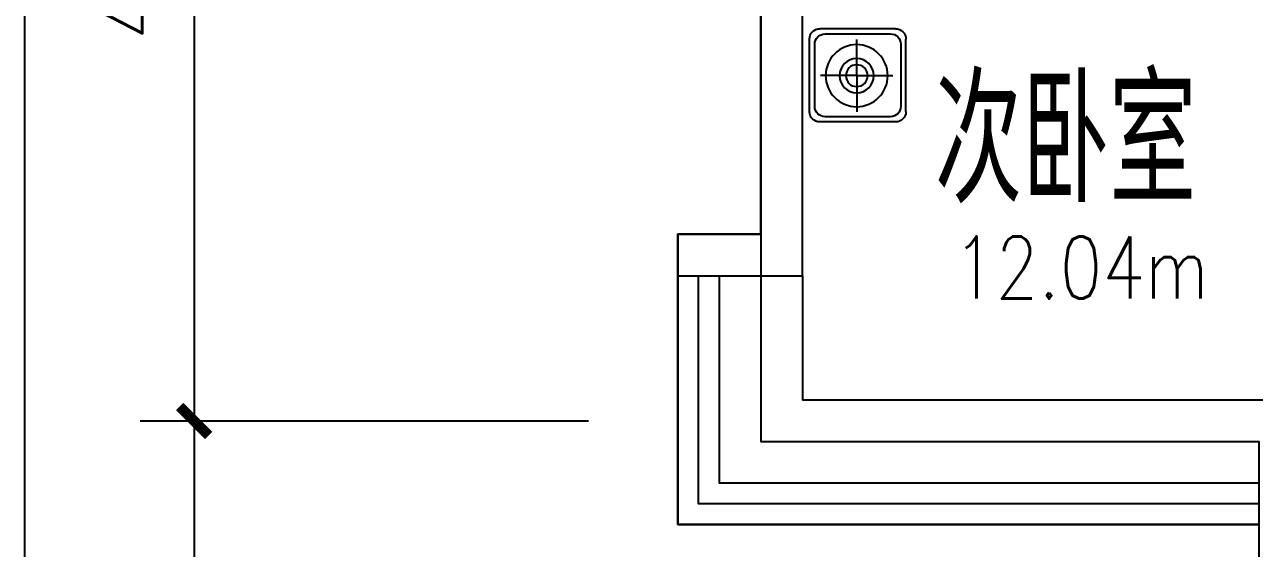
# Model space of a CAD drawing. Header units: millimetres. Extents: x 1143 to 39838, y 578 to 35727.
# Drawn here: x 2141 to 8067, y 10824 to 13350 of the extents above; entities that cross this region are included whole.
import ezdxf
from ezdxf.enums import TextEntityAlignment as Align

# ---------------------------------------------------------------- set-up
doc = ezdxf.new("R2010")
doc.units = ezdxf.units.MM
for name, color, linetype in [('3', 7, 'Continuous'), ('AXIS', 3, 'Continuous'), ('JJ', 8, 'Continuous'), ('PUB_TEXT', 7, 'Continuous'), ('PUB_WINDW', 7, 'Continuous'), ('T', 7, 'Continuous'), ('WALL', 255, 'Continuous'), ('WINDOW', 2, 'Continuous')]:
    doc.layers.add(name, color=color, linetype=linetype)
doc.styles.add('DIM_FONT', font='SIMPLEX', dxfattribs={"width": 0.8})
doc.styles.add('HZ', font='txt', dxfattribs={"width": 0.7, "height": 5, "bigfont": 'hztxt'})
doc.styles.get("Standard").update_dxf_attribs({"font": 'arial.ttf'})
doc.dimstyles.new('AXIS', dxfattribs={"dimtxt": 300, "dimasz": 1, "dimexe": 250, "dimexo": 300, "dimgap": 0.09, "dimtad": 1, "dimdec": 0, "dimzin": 0, "dimdsep": 46, "dimtxsty": 'DIM_FONT', "dimblk": '_DIMX', "dimcen": 0.09, "dimse1": 1, "dimse2": 1, "dimclrt": 7, "dimadec": 0, "dimazin": 0, "dimtfac": 1, "dimtdec": 0, "dimtix": 1, "dimtmove": 2, "dimatfit": 3, "dimldrblk": '_DIMX', "dimfxl": 1, "dimtolj": 1, "dimtzin": 0, "dimarcsym": 0})

# ---------------------------------------------------------------- blocks, each defined once
blk = doc.blocks.new('A$C578550E8')
at = {"layer": 'JJ'}
for p, q in [((399.8, 464.6, -1600), (49.9, 464.6, -1600)), ((374.8, 439.7, -1600), (74.8, 439.7, -1600)), ((0, 49.9, -1600), (0, 414.8, -1600)), ((24.9, 389.8, -1600), (24.9, 74.8, -1600)), ((226.5, 237.3, -1600), (226.5, 411.1, -1600)), ((424.7, 74.8, -1600), (424.7, 389.8, -1600)), ((449.6, 49.9, -1600), (449.6, 414.8, -1600)), ((226.5, 237.3, -1600), (52.7, 237.3, -1600)), ((226.5, 237.3, -1600), (226.5, 63.4, -1600)), ((226.5, 237.3, -1600), (400.3, 237.3, -1600)), ((74.8, 24.9, -1600), (374.8, 24.9, -1600)), ((399.8, 0, -1600), (49.9, 0, -1600))]:
    blk.add_line(p, q, dxfattribs=at)
for radius in [149.6, 82.4, 52.4]:
    blk.add_circle((226.5, 237.3, -1600), radius, dxfattribs=at)
for centre, start, end in [((49.9, 414.8, -1600), 90, 180), ((74.8, 389.8, -1600), 90, 180), ((374.8, 389.8, -1600), 360, 90), ((399.8, 414.8, -1600), 360, 90), ((74.8, 74.8, -1600), 180, 270), ((374.8, 74.8, -1600), 270, 360), ((49.9, 49.9, -1600), 180, 270), ((399.8, 49.9, -1600), 270, 360)]:
    blk.add_arc(centre, 49.9, start, end, dxfattribs=at)
blk = doc.blocks.new('_DIMX')
at = {"const_width": 50}
blk.add_lwpolyline([(-70, -70), (70, 70)], dxfattribs=at)
blk = doc.blocks.new('*D53')
at = {"color": 0, "linetype": 'ByBlock', "transparency": 16777216}
blk.add_line((602837.9, 372759.4), (602837.9, 368261.4), dxfattribs=at)
at = {"layer": 'DEFPOINTS', "color": 0, "linetype": 'ByBlock', "transparency": 16777216}
for p in [(604737.9, 372760.4), (602837.9, 368260.4), (604737.9, 368260.4)]:
    blk.add_point(p, dxfattribs=at)
at = {"color": 0, "linetype": 'ByBlock', "transparency": 16777216}
for p, rotation in [((602837.9, 372760.4), 90), ((602837.9, 368260.4), 270)]:
    blk.add_blockref('_DIMX', p, dxfattribs=dict(at, rotation=rotation))
at = {"color": 7, "linetype": 'ByBlock', "transparency": 16777216, "insert": (602537.9, 370510.4), "char_height": 300, "attachment_point": 5, "rotation": 90, "style": 'DIM_FONT'}
blk.add_mtext('\\A1;4500', dxfattribs=at)
blk = doc.blocks.new('*D54')
at = {"color": 0, "linetype": 'ByBlock', "transparency": 16777216}
blk.add_line((602837.9, 368259.4), (602837.9, 365761.4), dxfattribs=at)
at = {"layer": 'DEFPOINTS', "color": 0, "linetype": 'ByBlock', "transparency": 16777216}
for p in [(604737.9, 368260.4), (602837.9, 365760.4), (604737.9, 365760.4)]:
    blk.add_point(p, dxfattribs=at)
at = {"color": 0, "linetype": 'ByBlock', "transparency": 16777216}
for p, rotation in [((602837.9, 368260.4), 90), ((602837.9, 365760.4), 270)]:
    blk.add_blockref('_DIMX', p, dxfattribs=dict(at, rotation=rotation))
at = {"color": 7, "linetype": 'ByBlock', "transparency": 16777216, "insert": (602537.9, 367010.4), "char_height": 300, "attachment_point": 5, "rotation": 90, "style": 'DIM_FONT'}
blk.add_mtext('\\A1;2500', dxfattribs=at)
blk = doc.blocks.new('*D78')
at = {"color": 0, "linetype": 'ByBlock', "transparency": 16777216}
blk.add_line((602020.5, 387459.4), (602020.5, 363161.4), dxfattribs=at)
at = {"layer": 'DEFPOINTS', "color": 0, "linetype": 'ByBlock', "transparency": 16777216}
for p in [(603920.5, 387460.4), (602020.5, 363160.4), (603920.5, 363160.4)]:
    blk.add_point(p, dxfattribs=at)
at = {"color": 0, "linetype": 'ByBlock', "transparency": 16777216}
for p, rotation in [((602020.5, 387460.4), 90), ((602020.5, 363160.4), 270)]:
    blk.add_blockref('_DIMX', p, dxfattribs=dict(at, rotation=rotation))
at = {"color": 7, "linetype": 'ByBlock', "transparency": 16777216, "insert": (601720.5, 375310.4), "char_height": 300, "attachment_point": 5, "rotation": 90, "style": 'DIM_FONT'}
blk.add_mtext('\\A1;24300', dxfattribs=at)
blk = doc.blocks.new('1T4F81聚福元')
at = {"layer": '3'}
for p in [(-19300, -17300), (-17000, -17900)]:
    blk.add_line(p, (-19300, -17900), dxfattribs=at)
at = {"layer": 'AXIS'}
blk.add_line((-22491.3, -18000), (-20330.9, -18000), dxfattribs=at)
at = {"layer": 'WALL'}
for p, q in [((-19500, -17100), (-19500, -13400)), ((-19300, -17300), (-19300, -13600)), ((-19900, -17300), (-19900, -17100)), ((-19900, -17100), (-19500, -17100)), ((-19900, -17300), (-19300, -17300))]:
    blk.add_line(p, q, dxfattribs=at)
at = {"layer": 'WINDOW'}
for points in [[(-13258, -10000), (-13258, -13400), (-14400, -13400), (-14400, -13000), (-16400, -13000), (-16400, -13400), (-19500, -13400), (-19500, -17100), (-19900, -17100), (-19900, -18500), (-17100, -18500), (-17100, -22100), (-15316, -22100), (-15316, -22500), (-12100, -22500), (-11400, -22500), (-11400, -23200), (-6516, -23200)], [(-17100, -18500), (-19900, -18500), (-19900, -17300)], [(-17100, -18400), (-19800, -18400), (-19800, -17300)], [(-17100, -18300), (-19700, -18300), (-19700, -17300)]]:
    blk.add_lwpolyline(points, dxfattribs=at)
blk.add_lwpolyline([(-13258, -11600), (-13258, -11700), (-11442, -11700), (-11416, -13400), (-19500, -13400), (-19500, -18000), (-19500, -18100), (-17100, -18100), (-17100, -22100), (-11400, -22100), (-11400, -23200), (-6516, -23200), (-6516, -25000), (-6316, -25000), (-6316, -18500), (-6400, -18500), (-6400, -11600)], close=True, dxfattribs=at)
at = {"layer": 'JJ', "xscale": -1, "rotation": 90.00000000023236}
blk.add_blockref('A$C578550E8', (-18801.1, -16108.8, 1600), dxfattribs=at)
at = {"style": 'DIM_FONT', "oblique": -180, "text_generation_flag": 4, "width": 0.8, "flags": 9}
for tag, p, rotation in [('XSIZE', (1326.3, -15051.1), 135), ('YSIZE', (1326.3, -15051.1), 135), ('XSIZE', (3900.1, -18100), 45), ('YSIZE', (3900.1, -18100), 45)]:
    blk.add_attdef(tag, p, '', height=0.5, rotation=rotation, dxfattribs=at)
at = {"layer": 'JJ', "oblique": -180, "text_generation_flag": 4, "width": 0.8, "flags": 9}
for p in [(1764.7, -14093.6), (2339, -19893.8)]:
    blk.add_attdef('XSIZE', p, '', height=0.441, dxfattribs=at)
blk.add_attdef('XSIZE', (-13521.8, -18540), '', height=0.441, rotation=90, dxfattribs=at)
at = {"layer": 'PUB_TEXT', "style": 'DIM_FONT', "width": 0.8}
blk.add_text('12.04m', height=300, dxfattribs=at).set_placement((-17340.1, -17260.4, -1533.8), align=Align.MIDDLE_RIGHT)
at = {"layer": 'T', "style": 'HZ', "width": 0.7}
blk.add_text('次卧室', height=600, dxfattribs=at).set_placement((-18661.9, -16948.9))
at = {"layer": 'AXIS'}
dim = blk.add_aligned_dim(p1=(-21148.3, 1200), p2=(-21148.3, -23100), distance=-1900, dimstyle='AXIS', dxfattribs=at)
dim.commit()
dim.dimension.update_dxf_attribs({"geometry": '*D78', "text_midpoint": (-23348.3, -10950), "insert": (-625068.8, -386260.4)})
for base, p1, p2, picture, middle in [((-22230.9, -18000), (-20330.9, -13500), (-20330.9, -18000), '*D53', (-22530.9, -15750)), ((-22230.9, -20500), (-20330.9, -18000), (-20330.9, -20500), '*D54', (-22530.9, -19250))]:
    dim = blk.add_linear_dim(base=base, p1=p1, p2=p2, angle=90, dimstyle='AXIS', dxfattribs=at)
    dim.commit()
    dim.dimension.update_dxf_attribs({"geometry": picture, "text_midpoint": middle, "insert": (-625068.8, -386260.4)})

msp = doc.modelspace()

# ---------------------------------------------------------------- block references
at = {"layer": 'PUB_WINDW'}
msp.add_blockref('1T4F81聚福元', (25189.3, 29439.1), dxfattribs=at)

doc.saveas('drawing.dxf')
